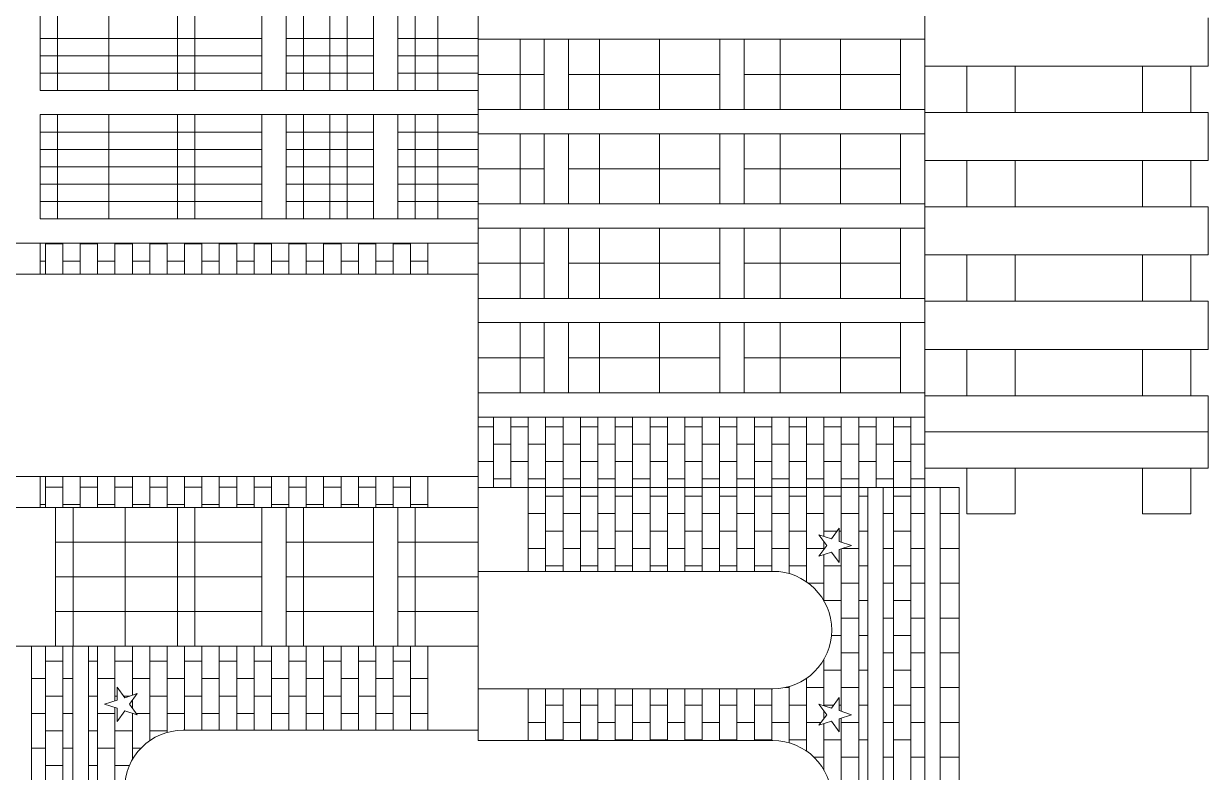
# Model space of a CAD drawing. Header units: inches. Extents: x -1530 to 385, y -443 to 699.
# Drawn here: x 182.6 to 185.155, y 29.46 to 31.073 of the extents above; entities that cross this region are included whole.
import ezdxf

# ---------------------------------------------------------------- set-up
doc = ezdxf.new("R2010")
doc.units = ezdxf.units.IN
doc.header["$LTSCALE"] = 0.5
doc.header["$MEASUREMENT"] = 0
doc.layers.add('03Cut', color=5, linetype='Continuous', lineweight=0)
doc.layers.add('04Score', color=2, linetype='Continuous', lineweight=0)

msp = doc.modelspace()

# ---------------------------------------------------------------- linework, layer by layer
at = {"layer": '03Cut'}
for p, q in [((183.5802, 34.7033), (183.5802, 29.528)), ((184.5434, 30.0739), (184.5434, 31.6505)), ((185.1548, 30.9819), (185.1548, 31.0858)), ((184.5434, 30.9819), (184.6342, 30.9819)), ((184.6342, 30.8822), (184.6342, 30.9819)), ((184.7383, 30.9819), (185.0128, 30.9819)), ((184.7383, 30.8822), (184.7383, 30.9819)), ((185.0128, 30.8822), (185.0128, 30.9819)), ((185.1169, 30.8822), (185.1169, 30.9819)), ((185.1169, 30.9819), (185.1548, 30.9819)), ((184.6342, 30.8822), (184.5434, 30.8822)), ((185.0128, 30.8822), (184.7383, 30.8822)), ((185.1548, 30.8822), (185.1169, 30.8822)), ((185.1548, 30.7783), (185.1548, 30.8822)), ((184.5434, 30.7783), (184.6342, 30.7783)), ((184.6342, 30.6787), (184.6342, 30.7783)), ((184.7383, 30.7783), (185.0128, 30.7783)), ((184.7383, 30.6787), (184.7383, 30.7783)), ((185.0128, 30.6787), (185.0128, 30.7783)), ((185.1169, 30.6787), (185.1169, 30.7783)), ((185.1169, 30.7783), (185.1548, 30.7783)), ((184.6342, 30.6787), (184.5434, 30.6787)), ((185.0128, 30.6787), (184.7383, 30.6787)), ((185.1548, 30.6787), (185.1169, 30.6787)), ((185.1548, 30.5748), (185.1548, 30.6787)), ((182.5428, 30.6004), (183.5802, 30.6004)), ((184.5434, 30.5748), (184.6342, 30.5748)), ((184.6342, 30.4751), (184.6342, 30.5748)), ((184.7383, 30.5748), (185.0128, 30.5748)), ((184.7383, 30.4751), (184.7383, 30.5748)), ((185.0128, 30.4751), (185.0128, 30.5748)), ((185.1169, 30.4751), (185.1169, 30.5748)), ((185.1169, 30.5748), (185.1548, 30.5748)), ((184.6342, 30.4751), (184.5434, 30.4751)), ((185.0128, 30.4751), (184.7383, 30.4751)), ((185.1548, 30.4751), (185.1169, 30.4751)), ((185.1548, 30.3712), (185.1548, 30.4751)), ((184.5434, 30.3712), (184.6342, 30.3712)), ((184.6342, 30.2715), (184.6342, 30.3712)), ((184.7383, 30.3712), (185.0128, 30.3712)), ((184.7383, 30.2715), (184.7383, 30.3712)), ((185.0128, 30.2715), (185.0128, 30.3712)), ((185.1169, 30.2715), (185.1169, 30.3712)), ((185.1169, 30.3712), (185.1548, 30.3712)), ((184.6342, 30.2715), (184.5434, 30.2715)), ((185.0128, 30.2715), (184.7383, 30.2715)), ((185.1548, 30.2715), (185.1169, 30.2715)), ((185.1548, 30.1155), (185.1548, 30.2715)), ((184.5434, 30.1935), (185.1548, 30.1935)), ((184.6342, 30.1155), (184.5434, 30.1155)), ((184.6342, 30.1155), (184.6342, 30.0171)), ((185.0128, 30.1155), (184.7383, 30.1155)), ((184.7383, 30.0171), (184.7383, 30.1155)), ((185.0128, 30.1155), (185.0128, 30.0171)), ((185.1548, 30.1155), (185.1169, 30.1155)), ((185.1169, 30.0171), (185.1169, 30.1155)), ((184.6176, 30.0739), (183.5802, 30.0739)), ((184.6176, 28.7289), (184.6176, 30.0739)), ((182.5835, 30.0302), (183.5802, 30.0302)), ((182.6692, 29.7316), (182.6692, 30.0302)), ((184.6342, 30.0171), (184.7383, 30.0171)), ((185.0128, 30.0171), (185.1169, 30.0171)), ((184.2161, 29.8928), (183.5802, 29.8928)), ((182.5428, 29.7316), (183.5802, 29.7316)), ((184.2161, 29.6396), (183.5802, 29.6396)), ((182.9443, 29.5505), (183.5802, 29.5505)), ((184.2161, 29.528), (183.5802, 29.528))]:
    msp.add_line(p, q, dxfattribs=at)
for centre, start, end in [((184.2161, 29.7662), 270, 90), ((182.9443, 29.4239), 90, 270), ((184.2161, 29.4014), 270, 90)]:
    msp.add_arc(centre, 0.1266, start, end, dxfattribs=at)
at = {"layer": '04Score'}
for p, q in [((182.6357, 30.9294), (182.6357, 31.1542)), ((182.6732, 30.9294), (182.6732, 31.1542)), ((182.7839, 30.9294), (182.7839, 31.1542)), ((182.9321, 30.9294), (182.9321, 31.1542)), ((182.9696, 30.9294), (182.9696, 31.1542)), ((183.1141, 31.1542), (183.1141, 30.9294)), ((183.1662, 30.9294), (183.1662, 31.1542)), ((183.2038, 30.9294), (183.2038, 31.1542)), ((183.2605, 30.9294), (183.2605, 31.1542)), ((183.2981, 30.9294), (183.2981, 31.1542)), ((183.3548, 31.1542), (183.3548, 30.9294)), ((183.407, 30.9294), (183.407, 31.1542)), ((183.4445, 30.9294), (183.4445, 31.1542)), ((183.4936, 30.9294), (183.4936, 31.1542)), ((183.1141, 31.0418), (182.6357, 31.0418)), ((183.1662, 31.0418), (183.3548, 31.0418)), ((183.407, 31.0418), (183.5802, 31.0418)), ((183.5802, 31.0397), (184.5434, 31.0397)), ((183.6709, 31.0397), (183.6709, 30.8883)), ((183.723, 30.8883), (183.723, 31.0397)), ((183.7751, 30.8883), (183.7751, 31.0397)), ((183.8418, 31.0397), (183.8418, 30.8883)), ((183.9717, 30.8883), (183.9717, 31.0397)), ((184.1016, 30.8883), (184.1016, 31.0397)), ((184.1537, 30.8883), (184.1537, 31.0397)), ((184.2315, 31.0397), (184.2315, 30.8883)), ((184.3614, 30.8883), (184.3614, 31.0397)), ((184.4912, 30.8883), (184.4912, 31.0397)), ((183.1141, 31.0043), (182.6357, 31.0043)), ((183.3548, 31.0043), (183.1662, 31.0043)), ((183.5802, 31.0043), (183.407, 31.0043)), ((183.1141, 30.9669), (182.6357, 30.9669)), ((183.3548, 30.9669), (183.1662, 30.9669)), ((183.5802, 30.9669), (183.407, 30.9669)), ((183.723, 30.964), (183.5802, 30.964)), ((183.7751, 30.964), (184.1016, 30.964)), ((184.1537, 30.964), (184.4912, 30.964)), ((184.7383, 30.9819), (184.6342, 30.9819)), ((185.1169, 30.9819), (185.0128, 30.9819)), ((183.5802, 30.9294), (182.6357, 30.9294)), ((184.5434, 30.8883), (183.5802, 30.8883)), ((182.6357, 30.6525), (182.6357, 30.8773)), ((183.5802, 30.8773), (182.6357, 30.8773)), ((182.6732, 30.6525), (182.6732, 30.8773)), ((182.7839, 30.6525), (182.7839, 30.8773)), ((182.9321, 30.6525), (182.9321, 30.8773)), ((182.9696, 30.6525), (182.9696, 30.8773)), ((183.1141, 30.8773), (183.1141, 30.6525)), ((183.1662, 30.6525), (183.1662, 30.8773)), ((183.2038, 30.6525), (183.2038, 30.8773)), ((183.2605, 30.6525), (183.2605, 30.8773)), ((183.2981, 30.6525), (183.2981, 30.8773)), ((183.3548, 30.8773), (183.3548, 30.6525)), ((183.407, 30.6525), (183.407, 30.8773)), ((183.4445, 30.6525), (183.4445, 30.8773)), ((183.4936, 30.6525), (183.4936, 30.8773)), ((184.7383, 30.8822), (184.6342, 30.8822)), ((185.1169, 30.8822), (185.0128, 30.8822)), ((183.1141, 30.8398), (182.6357, 30.8398)), ((183.3548, 30.8398), (183.1662, 30.8398)), ((183.5802, 30.8398), (183.407, 30.8398)), ((183.5802, 30.8361), (184.5434, 30.8361)), ((183.6709, 30.8361), (183.6709, 30.6847)), ((183.723, 30.6847), (183.723, 30.8361)), ((183.7751, 30.6847), (183.7751, 30.8361)), ((183.8418, 30.8361), (183.8418, 30.6847)), ((183.9717, 30.6847), (183.9717, 30.8361)), ((184.1016, 30.6847), (184.1016, 30.8361)), ((184.1537, 30.6847), (184.1537, 30.8361)), ((184.2315, 30.8361), (184.2315, 30.6847)), ((184.3614, 30.6847), (184.3614, 30.8361)), ((184.4912, 30.6847), (184.4912, 30.8361)), ((183.1141, 30.8024), (182.6357, 30.8024)), ((183.3548, 30.8024), (183.1662, 30.8024)), ((183.5802, 30.8024), (183.407, 30.8024)), ((183.1141, 30.7649), (182.6357, 30.7649)), ((183.1662, 30.7649), (183.3548, 30.7649)), ((183.407, 30.7649), (183.5802, 30.7649)), ((183.723, 30.7604), (183.5802, 30.7604)), ((183.7751, 30.7604), (184.1016, 30.7604)), ((184.1537, 30.7604), (184.4912, 30.7604)), ((184.7383, 30.7783), (184.6342, 30.7783)), ((185.1169, 30.7783), (185.0128, 30.7783)), ((183.1141, 30.7274), (182.6357, 30.7274)), ((183.3548, 30.7274), (183.1662, 30.7274)), ((183.5802, 30.7274), (183.407, 30.7274)), ((183.1141, 30.69), (182.6357, 30.69)), ((183.3548, 30.69), (183.1662, 30.69)), ((183.5802, 30.69), (183.407, 30.69)), ((184.5434, 30.6847), (183.5802, 30.6847)), ((184.7383, 30.6787), (184.6342, 30.6787)), ((185.1169, 30.6787), (185.0128, 30.6787)), ((183.5802, 30.6525), (182.6357, 30.6525)), ((183.5802, 30.6326), (184.5434, 30.6326)), ((183.6709, 30.6326), (183.6709, 30.4811)), ((183.723, 30.4811), (183.723, 30.6326)), ((183.7751, 30.4811), (183.7751, 30.6326)), ((183.8418, 30.6326), (183.8418, 30.4811)), ((183.9717, 30.4811), (183.9717, 30.6326)), ((184.1016, 30.4811), (184.1016, 30.6326)), ((184.1537, 30.4811), (184.1537, 30.6326)), ((184.2315, 30.6326), (184.2315, 30.4811)), ((184.3614, 30.4811), (184.3614, 30.6326)), ((184.4912, 30.4811), (184.4912, 30.6326)), ((182.6357, 30.5333), (182.6357, 30.6004)), ((183.4721, 30.5333), (183.4721, 30.6004)), ((183.723, 30.5568), (183.5802, 30.5568)), ((183.7751, 30.5568), (184.1016, 30.5568)), ((184.1537, 30.5568), (184.4912, 30.5568)), ((184.7383, 30.5748), (184.6342, 30.5748)), ((185.1169, 30.5748), (185.0128, 30.5748)), ((182.5835, 30.5333), (183.5802, 30.5333)), ((184.5434, 30.4811), (183.5802, 30.4811)), ((184.7383, 30.4751), (184.6342, 30.4751)), ((185.1169, 30.4751), (185.0128, 30.4751)), ((183.5802, 30.429), (184.5434, 30.429)), ((183.6709, 30.429), (183.6709, 30.2775)), ((183.723, 30.2775), (183.723, 30.429)), ((183.7751, 30.2775), (183.7751, 30.429)), ((183.8418, 30.429), (183.8418, 30.2775)), ((183.9717, 30.2775), (183.9717, 30.429)), ((184.1016, 30.2775), (184.1016, 30.429)), ((184.1537, 30.2775), (184.1537, 30.429)), ((184.2315, 30.429), (184.2315, 30.2775)), ((184.3614, 30.2775), (184.3614, 30.429)), ((184.4912, 30.2775), (184.4912, 30.429)), ((183.723, 30.3533), (183.5802, 30.3533)), ((183.7751, 30.3533), (184.1016, 30.3533)), ((184.1537, 30.3533), (184.4912, 30.3533)), ((184.7383, 30.3712), (184.6342, 30.3712)), ((185.1169, 30.3712), (185.0128, 30.3712)), ((184.5434, 30.2775), (183.5802, 30.2775)), ((184.7383, 30.2715), (184.6342, 30.2715)), ((185.1169, 30.2715), (185.0128, 30.2715)), ((184.5434, 30.2254), (183.5802, 30.2254)), ((182.5835, 30.0973), (183.5802, 30.0973)), ((182.6357, 30.0302), (182.6357, 30.0973)), ((183.4721, 30.0302), (183.4721, 30.0973)), ((184.7383, 30.1155), (184.6342, 30.1155)), ((185.1169, 30.1155), (185.0128, 30.1155)), ((183.6884, 30.0739), (183.6884, 29.8928)), ((184.4203, 28.7289), (184.4203, 30.0739)), ((184.4538, 28.7289), (184.4538, 30.0739)), ((184.5434, 28.7289), (184.5434, 30.0739)), ((184.5769, 28.7289), (184.5769, 30.0739)), ((182.7068, 29.7316), (182.7068, 30.0302)), ((182.8194, 29.7316), (182.8194, 30.0302)), ((182.9321, 29.7316), (182.9321, 30.0302)), ((182.9696, 29.7316), (182.9696, 30.0302)), ((183.1141, 30.0302), (183.1141, 29.7316)), ((183.1662, 29.7316), (183.1662, 30.0302)), ((183.2038, 29.7316), (183.2038, 30.0302)), ((183.3548, 30.0302), (183.3548, 29.7316)), ((183.407, 29.7316), (183.407, 30.0302)), ((183.4445, 29.7316), (183.4445, 30.0302)), ((183.1141, 29.9555), (182.6692, 29.9555)), ((183.3548, 29.9555), (183.1662, 29.9555)), ((183.5802, 29.9555), (183.407, 29.9555)), ((182.6692, 29.8809), (183.1141, 29.8809)), ((183.1662, 29.8809), (183.3548, 29.8809)), ((183.407, 29.8809), (183.5802, 29.8809)), ((183.1141, 29.8063), (182.6692, 29.8063)), ((183.3548, 29.8063), (183.1662, 29.8063)), ((183.5802, 29.8063), (183.407, 29.8063)), ((182.6171, 29.7316), (182.6171, 28.3866)), ((182.7066, 29.7316), (182.7066, 28.3866)), ((182.7402, 29.7316), (182.7402, 28.3866)), ((183.4721, 29.5505), (183.4721, 29.7316)), ((183.6884, 29.6396), (183.6884, 29.528))]:
    msp.add_line(p, q, dxfattribs=at)
at = {"layer": '04Score', "linetype": 'Continuous'}
for p, q in [((182.6471, 30.5333), (182.6471, 30.6004)), ((182.6846, 30.5991), (182.6471, 30.5991)), ((182.6846, 30.5333), (182.6846, 30.6004)), ((182.7221, 30.5333), (182.7221, 30.6004)), ((182.7596, 30.5991), (182.7221, 30.5991)), ((182.7596, 30.5333), (182.7596, 30.6004)), ((182.7971, 30.5333), (182.7971, 30.6004)), ((182.8346, 30.5991), (182.7971, 30.5991)), ((182.8346, 30.5333), (182.8346, 30.6004)), ((182.8721, 30.5333), (182.8721, 30.6004)), ((182.9096, 30.5991), (182.8721, 30.5991)), ((182.9096, 30.5333), (182.9096, 30.6004)), ((182.9471, 30.5333), (182.9471, 30.6004)), ((182.9846, 30.5991), (182.9471, 30.5991)), ((182.9846, 30.5333), (182.9846, 30.6004)), ((183.0221, 30.5333), (183.0221, 30.6004)), ((183.0596, 30.5991), (183.0221, 30.5991)), ((183.0596, 30.5333), (183.0596, 30.6004)), ((183.0971, 30.5333), (183.0971, 30.6004)), ((183.1346, 30.5991), (183.0971, 30.5991)), ((183.1346, 30.5333), (183.1346, 30.6004)), ((183.1721, 30.5333), (183.1721, 30.6004)), ((183.2096, 30.5991), (183.1721, 30.5991)), ((183.2096, 30.5333), (183.2096, 30.6004)), ((183.2471, 30.5333), (183.2471, 30.6004)), ((183.2846, 30.5991), (183.2471, 30.5991)), ((183.2846, 30.5333), (183.2846, 30.6004)), ((183.3221, 30.5333), (183.3221, 30.6004)), ((183.3596, 30.5991), (183.3221, 30.5991)), ((183.3596, 30.5333), (183.3596, 30.6004)), ((183.3971, 30.5333), (183.3971, 30.6004)), ((183.4346, 30.5991), (183.3971, 30.5991)), ((183.4346, 30.5333), (183.4346, 30.6004)), ((182.6471, 30.5616), (182.6357, 30.5616)), ((182.7221, 30.5616), (182.6846, 30.5616)), ((182.7971, 30.5616), (182.7596, 30.5616)), ((182.8721, 30.5616), (182.8346, 30.5616)), ((182.9471, 30.5616), (182.9096, 30.5616)), ((183.0221, 30.5616), (182.9846, 30.5616)), ((183.0971, 30.5616), (183.0596, 30.5616)), ((183.1721, 30.5616), (183.1346, 30.5616)), ((183.2471, 30.5616), (183.2096, 30.5616)), ((183.3221, 30.5616), (183.2846, 30.5616)), ((183.3971, 30.5616), (183.3596, 30.5616)), ((183.4721, 30.5616), (183.4346, 30.5616)), ((183.6134, 30.2254), (183.6134, 30.0739)), ((183.6509, 30.2254), (183.6509, 30.0739)), ((183.6884, 30.2254), (183.6884, 30.0739)), ((183.7259, 30.2254), (183.7259, 29.8928)), ((183.7634, 30.2254), (183.7634, 29.8928)), ((183.8009, 30.2254), (183.8009, 29.8928)), ((183.8384, 30.2254), (183.8384, 29.8928)), ((183.8759, 30.2254), (183.8759, 29.8928)), ((183.9134, 30.2254), (183.9134, 29.8928)), ((183.9509, 30.2254), (183.9509, 29.8928)), ((183.9884, 30.2254), (183.9884, 29.8928)), ((184.0259, 30.2254), (184.0259, 29.8928)), ((184.0634, 30.2254), (184.0634, 29.8928)), ((184.1009, 30.2254), (184.1009, 29.8928)), ((184.1384, 30.2254), (184.1384, 29.8928)), ((184.1759, 30.2254), (184.1759, 29.8928)), ((184.2134, 30.2254), (184.2134, 29.8928)), ((184.2509, 30.2254), (184.2509, 29.888)), ((184.2884, 30.2254), (184.2884, 29.8702)), ((184.3259, 30.2254), (184.3259, 29.9681)), ((184.3634, 30.2254), (184.3634, 29.9559)), ((184.4009, 30.2254), (184.4009, 28.7289)), ((184.4384, 30.2254), (184.4384, 30.0739)), ((184.4759, 30.2254), (184.4759, 28.7289)), ((184.5134, 30.2254), (184.5134, 28.7289)), ((183.5802, 30.2047), (183.6134, 30.2047)), ((183.6509, 30.2047), (183.6884, 30.2047)), ((183.7259, 30.2047), (183.7634, 30.2047)), ((183.8009, 30.2047), (183.8384, 30.2047)), ((183.8759, 30.2047), (183.9134, 30.2047)), ((183.9509, 30.2047), (183.9884, 30.2047)), ((184.0259, 30.2047), (184.0634, 30.2047)), ((184.1009, 30.2047), (184.1384, 30.2047)), ((184.1759, 30.2047), (184.2134, 30.2047)), ((184.2509, 30.2047), (184.2884, 30.2047)), ((184.3259, 30.2047), (184.3634, 30.2047)), ((184.4009, 30.2047), (184.4384, 30.2047)), ((184.4759, 30.2047), (184.5134, 30.2047)), ((183.6134, 30.1672), (183.6509, 30.1672)), ((183.6884, 30.1672), (183.7259, 30.1672)), ((183.7634, 30.1672), (183.8009, 30.1672)), ((183.8384, 30.1672), (183.8759, 30.1672)), ((183.9134, 30.1672), (183.9509, 30.1672)), ((183.9884, 30.1672), (184.0259, 30.1672)), ((184.0634, 30.1672), (184.1009, 30.1672)), ((184.1384, 30.1672), (184.1759, 30.1672)), ((184.2134, 30.1672), (184.2509, 30.1672)), ((184.2884, 30.1672), (184.3259, 30.1672)), ((184.3634, 30.1672), (184.4009, 30.1672)), ((184.4384, 30.1672), (184.4759, 30.1672)), ((184.5134, 30.1672), (184.5434, 30.1672)), ((183.5802, 30.1297), (183.6134, 30.1297)), ((183.6509, 30.1297), (183.6884, 30.1297)), ((183.7259, 30.1297), (183.7634, 30.1297)), ((183.8009, 30.1297), (183.8384, 30.1297)), ((183.8759, 30.1297), (183.9134, 30.1297)), ((183.9509, 30.1297), (183.9884, 30.1297)), ((184.0259, 30.1297), (184.0634, 30.1297)), ((184.1009, 30.1297), (184.1384, 30.1297)), ((184.1759, 30.1297), (184.2134, 30.1297)), ((184.2509, 30.1297), (184.2884, 30.1297)), ((184.3259, 30.1297), (184.3634, 30.1297)), ((184.4009, 30.1297), (184.4384, 30.1297)), ((184.4759, 30.1297), (184.5134, 30.1297)), ((182.6471, 30.0302), (182.6471, 30.0973)), ((182.6846, 30.0302), (182.6846, 30.0973)), ((182.7221, 30.0302), (182.7221, 30.0973)), ((182.7596, 30.0302), (182.7596, 30.0973)), ((182.7971, 30.0302), (182.7971, 30.0973)), ((182.8346, 30.0302), (182.8346, 30.0973)), ((182.8721, 30.0302), (182.8721, 30.0973)), ((182.9096, 30.0302), (182.9096, 30.0973)), ((182.9471, 30.0302), (182.9471, 30.0973)), ((182.9846, 30.0302), (182.9846, 30.0973)), ((183.0221, 30.0302), (183.0221, 30.0973)), ((183.0596, 30.0302), (183.0596, 30.0973)), ((183.0971, 30.0302), (183.0971, 30.0973)), ((183.1346, 30.0302), (183.1346, 30.0973)), ((183.1721, 30.0302), (183.1721, 30.0973)), ((183.2096, 30.0302), (183.2096, 30.0973)), ((183.2471, 30.0302), (183.2471, 30.0973)), ((183.2846, 30.0302), (183.2846, 30.0973)), ((183.3221, 30.0302), (183.3221, 30.0973)), ((183.3596, 30.0302), (183.3596, 30.0973)), ((183.3971, 30.0302), (183.3971, 30.0973)), ((183.4346, 30.0302), (183.4346, 30.0973)), ((183.6134, 30.0922), (183.6509, 30.0922)), ((183.6884, 30.0922), (183.7259, 30.0922)), ((183.7634, 30.0922), (183.8009, 30.0922)), ((183.8384, 30.0922), (183.8759, 30.0922)), ((183.9134, 30.0922), (183.9509, 30.0922)), ((183.9884, 30.0922), (184.0259, 30.0922)), ((184.0634, 30.0922), (184.1009, 30.0922)), ((184.1384, 30.0922), (184.1759, 30.0922)), ((184.2134, 30.0922), (184.2509, 30.0922)), ((184.2884, 30.0922), (184.3259, 30.0922)), ((184.3634, 30.0922), (184.4009, 30.0922)), ((184.4384, 30.0922), (184.4759, 30.0922)), ((184.5134, 30.0922), (184.5434, 30.0922)), ((182.6846, 30.0741), (182.6471, 30.0741)), ((182.7596, 30.0741), (182.7221, 30.0741)), ((182.8346, 30.0741), (182.7971, 30.0741)), ((182.9096, 30.0741), (182.8721, 30.0741)), ((182.9846, 30.0741), (182.9471, 30.0741)), ((183.0596, 30.0741), (183.0221, 30.0741)), ((183.1346, 30.0741), (183.0971, 30.0741)), ((183.2096, 30.0741), (183.1721, 30.0741)), ((183.2846, 30.0741), (183.2471, 30.0741)), ((183.3596, 30.0741), (183.3221, 30.0741)), ((183.4346, 30.0741), (183.3971, 30.0741)), ((183.7259, 30.0547), (183.7634, 30.0547)), ((183.8009, 30.0547), (183.8384, 30.0547)), ((183.8759, 30.0547), (183.9134, 30.0547)), ((183.9509, 30.0547), (183.9884, 30.0547)), ((184.0259, 30.0547), (184.0634, 30.0547)), ((184.1009, 30.0547), (184.1384, 30.0547)), ((184.1759, 30.0547), (184.2134, 30.0547)), ((184.2509, 30.0547), (184.2884, 30.0547)), ((184.3259, 30.0547), (184.3634, 30.0547)), ((184.4009, 30.0547), (184.4203, 30.0547)), ((184.4759, 30.0547), (184.5134, 30.0547)), ((182.6471, 30.0366), (182.6357, 30.0366)), ((182.7221, 30.0366), (182.6846, 30.0366)), ((182.7971, 30.0366), (182.7596, 30.0366)), ((182.8721, 30.0366), (182.8346, 30.0366)), ((182.9471, 30.0366), (182.9096, 30.0366)), ((183.0221, 30.0366), (182.9846, 30.0366)), ((183.0971, 30.0366), (183.0596, 30.0366)), ((183.1721, 30.0366), (183.1346, 30.0366)), ((183.2471, 30.0366), (183.2096, 30.0366)), ((183.3221, 30.0366), (183.2846, 30.0366)), ((183.3971, 30.0366), (183.3596, 30.0366)), ((183.4721, 30.0366), (183.4346, 30.0366)), ((183.6884, 30.0172), (183.7259, 30.0172)), ((183.7634, 30.0172), (183.8009, 30.0172)), ((183.8384, 30.0172), (183.8759, 30.0172)), ((183.9134, 30.0172), (183.9509, 30.0172)), ((183.9884, 30.0172), (184.0259, 30.0172)), ((184.0634, 30.0172), (184.1009, 30.0172)), ((184.1384, 30.0172), (184.1759, 30.0172)), ((184.2134, 30.0172), (184.2509, 30.0172)), ((184.2884, 30.0172), (184.3259, 30.0172)), ((184.3634, 30.0172), (184.4009, 30.0172)), ((184.4538, 30.0172), (184.4759, 30.0172)), ((184.5134, 30.0172), (184.5434, 30.0172)), ((184.5769, 30.0172), (184.6176, 30.0172)), ((183.7259, 29.9797), (183.7634, 29.9797)), ((183.8009, 29.9797), (183.8384, 29.9797)), ((183.8759, 29.9797), (183.9134, 29.9797)), ((183.9509, 29.9797), (183.9884, 29.9797)), ((184.0259, 29.9797), (184.0634, 29.9797)), ((184.1009, 29.9797), (184.1384, 29.9797)), ((184.1759, 29.9797), (184.2134, 29.9797)), ((184.2509, 29.9797), (184.2884, 29.9797)), ((184.3259, 29.9797), (184.3545, 29.9797)), ((184.3588, 29.9797), (184.3634, 29.9797)), ((184.4009, 29.9797), (184.4203, 29.9797)), ((184.4759, 29.9797), (184.5134, 29.9797)), ((183.6884, 29.9422), (183.7259, 29.9422)), ((183.7634, 29.9422), (183.8009, 29.9422)), ((183.8384, 29.9422), (183.8759, 29.9422)), ((183.9134, 29.9422), (183.9509, 29.9422)), ((183.9884, 29.9422), (184.0259, 29.9422)), ((184.0634, 29.9422), (184.1009, 29.9422)), ((184.1384, 29.9422), (184.1759, 29.9422)), ((184.2134, 29.9422), (184.2509, 29.9422)), ((184.2884, 29.9422), (184.3259, 29.9422)), ((184.3259, 29.9569), (184.3259, 29.9403)), ((184.3634, 29.9414), (184.3634, 29.5911)), ((184.366, 29.9422), (184.4009, 29.9422)), ((184.4538, 29.9422), (184.4759, 29.9422)), ((184.5134, 29.9422), (184.5434, 29.9422)), ((184.5769, 29.9422), (184.6176, 29.9422)), ((184.3259, 29.9292), (184.3259, 29.8293)), ((183.7259, 29.9047), (183.7634, 29.9047)), ((183.8009, 29.9047), (183.8384, 29.9047)), ((183.8759, 29.9047), (183.9134, 29.9047)), ((183.9509, 29.9047), (183.9884, 29.9047)), ((184.0259, 29.9047), (184.0634, 29.9047)), ((184.1009, 29.9047), (184.1384, 29.9047)), ((184.1759, 29.9047), (184.2134, 29.9047)), ((184.2509, 29.9047), (184.2884, 29.9047)), ((184.3259, 29.9047), (184.3634, 29.9047)), ((184.4009, 29.9047), (184.4203, 29.9047)), ((184.4759, 29.9047), (184.5134, 29.9047)), ((184.2924, 29.8672), (184.3259, 29.8672)), ((184.3634, 29.8672), (184.4009, 29.8672)), ((184.4538, 29.8672), (184.4759, 29.8672)), ((184.5134, 29.8672), (184.5434, 29.8672)), ((184.5769, 29.8672), (184.6176, 29.8672)), ((184.3259, 29.8297), (184.3634, 29.8297)), ((184.4009, 29.8297), (184.4203, 29.8297)), ((184.4759, 29.8297), (184.5134, 29.8297)), ((184.3634, 29.7922), (184.4009, 29.7922)), ((184.4538, 29.7922), (184.4759, 29.7922)), ((184.5134, 29.7922), (184.5434, 29.7922)), ((184.5769, 29.7922), (184.6176, 29.7922)), ((184.3422, 29.7547), (184.3634, 29.7547)), ((184.4009, 29.7547), (184.4203, 29.7547)), ((184.4759, 29.7547), (184.5134, 29.7547)), ((182.6471, 28.3866), (182.6471, 29.7316)), ((182.6846, 28.3866), (182.6846, 29.7316)), ((182.7596, 28.3866), (182.7596, 29.7316)), ((182.7971, 29.6135), (182.7971, 29.7316)), ((182.8346, 29.6257), (182.8346, 29.7316)), ((182.8721, 29.5278), (182.8721, 29.7316)), ((182.9096, 29.5456), (182.9096, 29.7316)), ((182.9471, 29.5505), (182.9471, 29.7316)), ((182.9846, 29.5505), (182.9846, 29.7316)), ((183.0221, 29.5505), (183.0221, 29.7316)), ((183.0596, 29.5505), (183.0596, 29.7316)), ((183.0971, 29.5505), (183.0971, 29.7316)), ((183.1346, 29.5505), (183.1346, 29.7316)), ((183.1721, 29.5505), (183.1721, 29.7316)), ((183.2096, 29.5505), (183.2096, 29.7316)), ((183.2471, 29.5505), (183.2471, 29.7316)), ((183.2846, 29.5505), (183.2846, 29.7316)), ((183.3221, 29.5505), (183.3221, 29.7316)), ((183.3596, 29.5505), (183.3596, 29.7316)), ((183.3971, 29.5505), (183.3971, 29.7316)), ((183.4346, 29.5505), (183.4346, 29.7316)), ((184.3634, 29.7172), (184.4009, 29.7172)), ((184.4538, 29.7172), (184.4759, 29.7172)), ((184.5134, 29.7172), (184.5434, 29.7172)), ((184.5769, 29.7172), (184.6176, 29.7172)), ((182.6846, 29.6991), (182.6471, 29.6991)), ((182.7596, 29.6991), (182.7402, 29.6991)), ((182.8346, 29.6991), (182.7971, 29.6991)), ((182.9096, 29.6991), (182.8721, 29.6991)), ((182.9846, 29.6991), (182.9471, 29.6991)), ((183.0596, 29.6991), (183.0221, 29.6991)), ((183.1346, 29.6991), (183.0971, 29.6991)), ((183.2096, 29.6991), (183.1721, 29.6991)), ((183.2846, 29.6991), (183.2471, 29.6991)), ((183.3596, 29.6991), (183.3221, 29.6991)), ((183.4346, 29.6991), (183.3971, 29.6991)), ((184.3259, 29.7031), (184.3259, 29.6033)), ((182.6471, 29.6616), (182.6171, 29.6616)), ((182.7066, 29.6616), (182.6846, 29.6616)), ((182.7971, 29.6616), (182.7596, 29.6616)), ((182.8721, 29.6616), (182.8346, 29.6616)), ((182.9471, 29.6616), (182.9096, 29.6616)), ((183.0221, 29.6616), (182.9846, 29.6616)), ((183.0971, 29.6616), (183.0596, 29.6616)), ((183.1721, 29.6616), (183.1346, 29.6616)), ((183.2471, 29.6616), (183.2096, 29.6616)), ((183.3221, 29.6616), (183.2846, 29.6616)), ((183.3971, 29.6616), (183.3596, 29.6616)), ((183.4721, 29.6616), (183.4346, 29.6616)), ((184.2884, 29.6623), (184.2884, 29.5054)), ((184.3259, 29.6797), (184.3634, 29.6797)), ((184.4009, 29.6797), (184.4203, 29.6797)), ((184.4759, 29.6797), (184.5134, 29.6797)), ((183.7259, 29.6396), (183.7259, 29.528)), ((183.7634, 29.6396), (183.7634, 29.528)), ((183.8009, 29.6396), (183.8009, 29.528)), ((183.8384, 29.6396), (183.8384, 29.528)), ((183.8759, 29.6396), (183.8759, 29.528)), ((183.9134, 29.6396), (183.9134, 29.528)), ((183.9509, 29.6396), (183.9509, 29.528)), ((183.9884, 29.6396), (183.9884, 29.528)), ((184.0259, 29.6396), (184.0259, 29.528)), ((184.0634, 29.6396), (184.0634, 29.528)), ((184.1009, 29.6396), (184.1009, 29.528)), ((184.1384, 29.6396), (184.1384, 29.528)), ((184.1759, 29.6396), (184.1759, 29.528)), ((184.2134, 29.6396), (184.2134, 29.528)), ((184.2416, 29.6422), (184.2509, 29.6422)), ((184.2509, 29.6445), (184.2509, 29.5232)), ((184.2884, 29.6422), (184.3259, 29.6422)), ((184.3634, 29.6422), (184.4009, 29.6422)), ((184.4538, 29.6422), (184.4759, 29.6422)), ((184.5134, 29.6422), (184.5434, 29.6422)), ((184.5769, 29.6422), (184.6176, 29.6422)), ((182.6846, 29.6241), (182.6471, 29.6241)), ((182.7596, 29.6241), (182.7402, 29.6241)), ((182.8017, 29.6241), (182.7971, 29.6241)), ((182.8295, 29.6241), (182.8156, 29.6241)), ((182.8346, 29.598), (182.8346, 29.6146)), ((182.9096, 29.6241), (182.8721, 29.6241)), ((182.9846, 29.6241), (182.9471, 29.6241)), ((183.0596, 29.6241), (183.0221, 29.6241)), ((183.1346, 29.6241), (183.0971, 29.6241)), ((183.2096, 29.6241), (183.1721, 29.6241)), ((183.2846, 29.6241), (183.2471, 29.6241)), ((183.3596, 29.6241), (183.3221, 29.6241)), ((183.4346, 29.6241), (183.3971, 29.6241)), ((182.6471, 29.5866), (182.6171, 29.5866)), ((182.7066, 29.5866), (182.6846, 29.5866)), ((182.7971, 29.5866), (182.7596, 29.5866)), ((182.7971, 29.2487), (182.7971, 29.599)), ((182.8346, 29.487), (182.8346, 29.5869)), ((182.8355, 29.5866), (182.8346, 29.5866)), ((182.8721, 29.5866), (182.8429, 29.5866)), ((182.9471, 29.5866), (182.9096, 29.5866)), ((183.0221, 29.5866), (182.9846, 29.5866)), ((183.0971, 29.5866), (183.0596, 29.5866)), ((183.1721, 29.5866), (183.1346, 29.5866)), ((183.2471, 29.5866), (183.2096, 29.5866)), ((183.3221, 29.5866), (183.2846, 29.5866)), ((183.3971, 29.5866), (183.3596, 29.5866)), ((183.4721, 29.5866), (183.4346, 29.5866)), ((183.7259, 29.6047), (183.7634, 29.6047)), ((183.8009, 29.6047), (183.8384, 29.6047)), ((183.8759, 29.6047), (183.9134, 29.6047)), ((183.9509, 29.6047), (183.9884, 29.6047)), ((184.0259, 29.6047), (184.0634, 29.6047)), ((184.1009, 29.6047), (184.1384, 29.6047)), ((184.1759, 29.6047), (184.2134, 29.6047)), ((184.2509, 29.6047), (184.2884, 29.6047)), ((184.3259, 29.6047), (184.3471, 29.6047)), ((184.3259, 29.5921), (184.3259, 29.5755)), ((184.3588, 29.6047), (184.3634, 29.6047)), ((184.4009, 29.6047), (184.4203, 29.6047)), ((184.4759, 29.6047), (184.5134, 29.6047)), ((183.6884, 29.5672), (183.7259, 29.5672)), ((183.7634, 29.5672), (183.8009, 29.5672)), ((183.8384, 29.5672), (183.8759, 29.5672)), ((183.9134, 29.5672), (183.9509, 29.5672)), ((183.9884, 29.5672), (184.0259, 29.5672)), ((184.0634, 29.5672), (184.1009, 29.5672)), ((184.1384, 29.5672), (184.1759, 29.5672)), ((184.2134, 29.5672), (184.2509, 29.5672)), ((184.2884, 29.5672), (184.3198, 29.5672)), ((184.3259, 29.5644), (184.3259, 29.4645)), ((184.3634, 29.5766), (184.3634, 29.2263)), ((184.3634, 29.5672), (184.4009, 29.5672)), ((184.4538, 29.5672), (184.4759, 29.5672)), ((184.5134, 29.5672), (184.5434, 29.5672)), ((184.5769, 29.5672), (184.6176, 29.5672)), ((182.6846, 29.5491), (182.6471, 29.5491)), ((182.7596, 29.5491), (182.7402, 29.5491)), ((182.8346, 29.5491), (182.7971, 29.5491)), ((182.9096, 29.5491), (182.8721, 29.5491)), ((182.6471, 29.5116), (182.6171, 29.5116)), ((182.7066, 29.5116), (182.6846, 29.5116)), ((182.7971, 29.5116), (182.7596, 29.5116)), ((182.853, 29.5116), (182.8346, 29.5116)), ((183.7259, 29.5297), (183.7634, 29.5297)), ((183.8009, 29.5297), (183.8384, 29.5297)), ((183.8759, 29.5297), (183.9134, 29.5297)), ((183.9509, 29.5297), (183.9884, 29.5297)), ((184.0259, 29.5297), (184.0634, 29.5297)), ((184.1009, 29.5297), (184.1384, 29.5297)), ((184.1759, 29.5297), (184.2134, 29.5297)), ((184.2509, 29.5297), (184.2884, 29.5297)), ((184.3259, 29.5297), (184.3634, 29.5297)), ((184.4009, 29.5297), (184.4203, 29.5297)), ((184.4759, 29.5297), (184.5134, 29.5297)), ((184.3043, 29.4922), (184.3259, 29.4922)), ((184.3634, 29.4922), (184.4009, 29.4922)), ((184.4538, 29.4922), (184.4759, 29.4922)), ((184.5134, 29.4922), (184.5434, 29.4922)), ((184.5769, 29.4922), (184.6176, 29.4922)), ((182.6846, 29.4741), (182.6471, 29.4741)), ((182.7596, 29.4741), (182.7402, 29.4741)), ((182.8281, 29.4741), (182.7971, 29.4741))]:
    msp.add_line(p, q, dxfattribs=at)
at = {"layer": '04Score'}
for points in [[(184.3857, 29.9486), (184.3588, 29.9399), (184.3588, 29.9116), (184.3422, 29.9345), (184.3153, 29.9258), (184.3319, 29.9486), (184.3153, 29.9715), (184.3422, 29.9628), (184.3588, 29.9856), (184.3588, 29.9574)], [(182.7748, 29.6063), (182.8017, 29.5976), (182.8017, 29.5693), (182.8183, 29.5922), (182.8452, 29.5834), (182.8286, 29.6063), (182.8452, 29.6292), (182.8183, 29.6204), (182.8017, 29.6433), (182.8017, 29.615)], [(184.3857, 29.5838), (184.3588, 29.5926), (184.3588, 29.6208), (184.3422, 29.598), (184.3153, 29.6067), (184.3319, 29.5838), (184.3153, 29.561), (184.3422, 29.5697), (184.3588, 29.5468), (184.3588, 29.5751)]]:
    msp.add_lwpolyline(points, close=True, dxfattribs=at)

doc.saveas('drawing.dxf')
